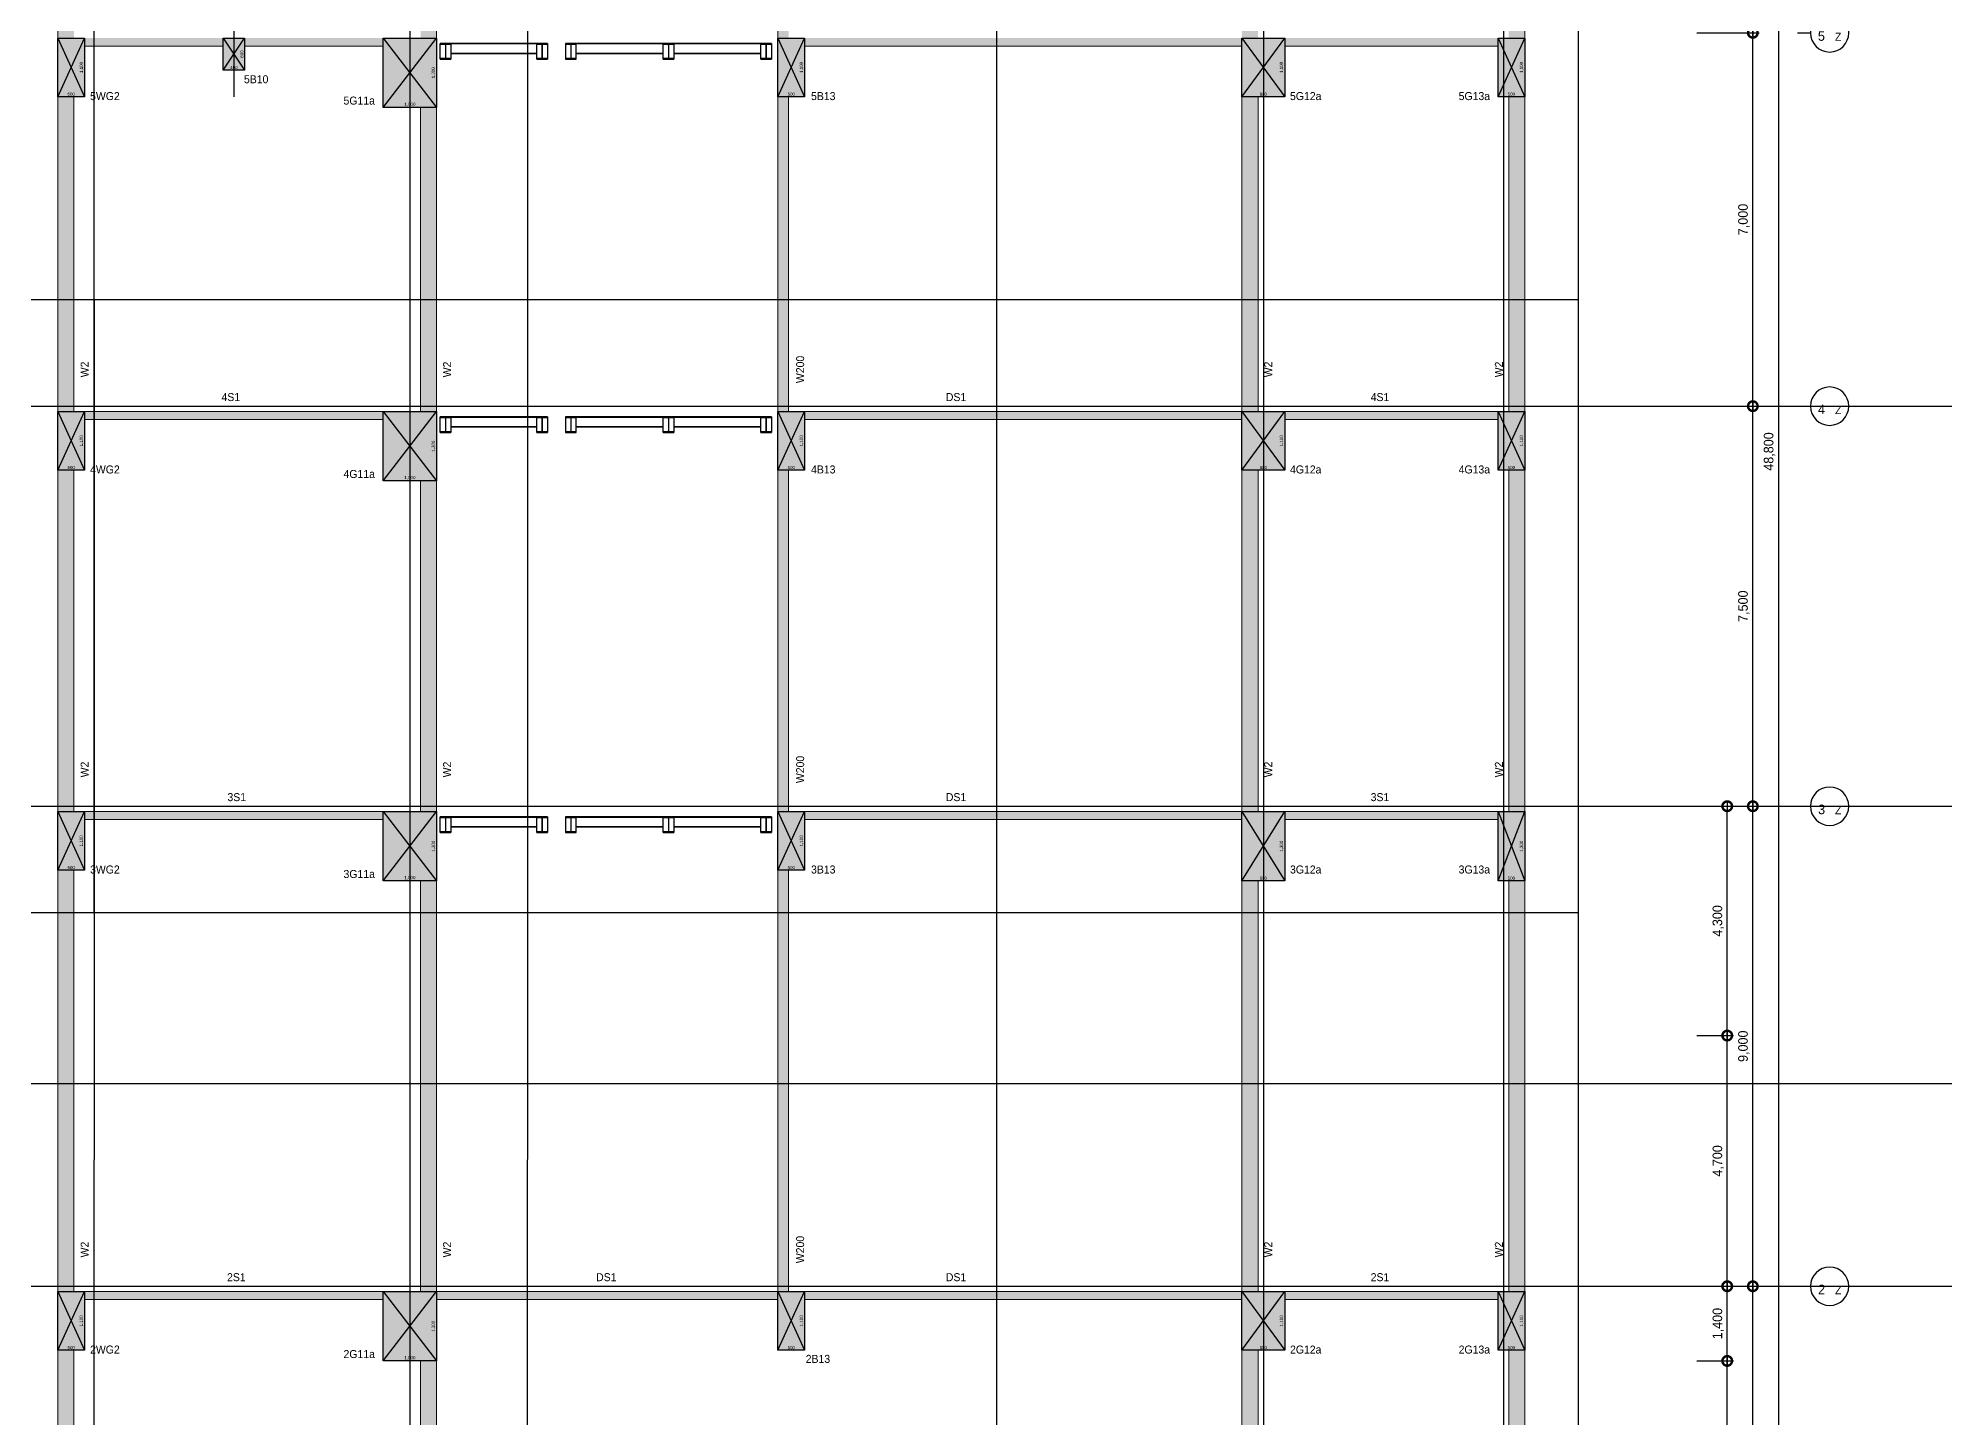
# Model space of a CAD drawing. Header units: millimetres. Extents: x -56316 to 123720, y -36837 to 55569.
# Drawn here: x 17330 to 53077, y 6283 to 32150 of the extents above; entities that cross this region are included whole.
import ezdxf
from ezdxf.enums import TextEntityAlignment as Align

# ---------------------------------------------------------------- set-up
doc = ezdxf.new("R2010")
doc.units = ezdxf.units.MM
doc.header["$LTSCALE"] = 60
doc.layers.get('Defpoints').update_dxf_attribs({"color": 151})
doc.layers.add('A-CON', color=2, linetype='Continuous', lineweight=9)
for name, color, linetype in [('A-DIM', 7, 'Continuous'), ('A-ETC-5', 5, 'Continuous'), ('cen', 1, 'Continuous'), ('S-STEEL', 3, 'Continuous'), ('구조SOLID', 253, 'Continuous')]:
    doc.layers.add(name, color=color, linetype=linetype)
for name, color, linetype, plot in [('AS-HIDLINE', 205, 'Continuous', False), ('NOPLOT', 191, 'Continuous', False), ('NOPLOT-DIM', 191, 'Continuous', False), ('NOPLOT-부호', 151, 'Continuous', False)]:
    doc.layers.add(name, color=color, linetype=linetype, plot=plot)
doc.styles.add('Gdim', font='Dotum.ttf')
doc.dimstyles.new('G-Xdim', dxfattribs={"dimscale": 30, "dimtxt": 2, "dimasz": 1, "dimexe": 1.2, "dimexo": 1.2, "dimgap": 0, "dimtad": 1, "dimdec": 1, "dimdsep": 46, "dimlunit": 6, "dimtxsty": 'Gdim', "dimcen": 1, "dimse1": 1, "dimse2": 1, "dimsd1": 1, "dimsd2": 1, "dimclrd": 1, "dimclre": 1, "dimclrt": 256, "dimadec": 0, "dimazin": 0, "dimtfac": 1, "dimtdec": 1, "dimtix": 1, "dimtmove": 2, "dimatfit": 1, "dimfxl": 0, "dimtolj": 1, "dimlwd": -1, "dimlwe": -1, "dimarcsym": 0})
doc.dimstyles.new('Gdim60', dxfattribs={"dimscale": 60, "dimtxt": 3, "dimasz": 1, "dimexe": 2, "dimexo": 3, "dimgap": 1, "dimtad": 1, "dimdec": 0, "dimdsep": 46, "dimlunit": 6, "dimtxsty": 'Gdim', "dimblk": 'G3-DOT', "dimcen": 2.5, "dimdle": 2, "dimclrd": 1, "dimclre": 1, "dimclrt": 256, "dimazin": 2, "dimtfac": 1, "dimtdec": 0, "dimtix": 1, "dimtmove": 2, "dimatfit": 3, "dimldrblk": 'DOTSMALL', "dimfxl": 0, "dimtolj": 1, "dimtzin": 0, "dimarcsym": 0})

# ---------------------------------------------------------------- blocks, each defined once
blk = doc.blocks.new('G3-DOT')
at = {"layer": 'A-DIM', "color": 1, "linetype": 'ByBlock'}
blk.add_line((1.5, 0), (-1.5, 0), dxfattribs=at)
at = {"layer": 'A-DIM', "color": 1, "linetype": 'ByBlock', "const_width": 3}
blk.add_lwpolyline([(0.375, 0, 1), (-0.375, 0, 1)], format="xyb", close=True, dxfattribs=at)
blk = doc.blocks.new('*D100')
at = {"layer": 'Defpoints', "color": 0, "transparency": 16777216}
for p in [(48245, 48800), (48245, 0), (49957, 0)]:
    blk.add_point(p, dxfattribs=at)
at = {"layer": 'NOPLOT-DIM', "color": 1, "lineweight": -2, "transparency": 16777216}
for p, q in [((48425, 48800), (50077, 48800)), ((49957, 48740), (49957, 60)), ((48425, 0), (50077, 0))]:
    blk.add_line(p, q, dxfattribs=at)
at = {"layer": 'NOPLOT-DIM', "color": 1, "lineweight": -2, "transparency": 16777216, "xscale": 60, "yscale": 60, "zscale": 60}
for p, rotation in [((49957, 48800), 90), ((49957, 0), 270)]:
    blk.add_blockref('G3-DOT', p, dxfattribs=dict(at, rotation=rotation))
at = {"layer": 'NOPLOT-DIM', "transparency": 16777216, "insert": (49789, 24400), "char_height": 180, "attachment_point": 5, "rotation": 90, "style": 'Gdim'}
blk.add_mtext('\\A1;48,800', dxfattribs=at)
blk = doc.blocks.new('_DotSmall')
at = {"color": 0, "linetype": 'ByBlock', "const_width": 0.5}
blk.add_lwpolyline([(-0.0625, 0, 1), (0.0625, 0, 1)], format="xyb", close=True, dxfattribs=at)
blk = doc.blocks.new('*D101')
at = {"layer": 'Defpoints', "color": 0, "transparency": 16777216}
for p in [(48245, 8750), (49477, 8750), (48245, 0)]:
    blk.add_point(p, dxfattribs=at)
at = {"layer": 'NOPLOT-DIM', "color": 1, "lineweight": -2, "transparency": 16777216}
for p, q in [((48425, 8750), (49597, 8750)), ((49477, 60), (49477, 8690)), ((48425, 0), (49597, 0))]:
    blk.add_line(p, q, dxfattribs=at)
at = {"layer": 'NOPLOT-DIM', "color": 1, "lineweight": -2, "transparency": 16777216, "xscale": 60, "yscale": 60, "zscale": 60}
for p, rotation in [((49477, 8750), 90), ((49477, 0), 270)]:
    blk.add_blockref('G3-DOT', p, dxfattribs=dict(at, rotation=rotation))
at = {"layer": 'NOPLOT-DIM', "transparency": 16777216, "insert": (49309, 4375), "char_height": 180, "attachment_point": 5, "rotation": 90, "style": 'Gdim'}
blk.add_mtext('\\A1;8,750', dxfattribs=at)
blk = doc.blocks.new('*D102')
at = {"layer": 'Defpoints', "color": 0, "transparency": 16777216}
for p in [(48245, 17750), (49477, 17750), (48245, 8750)]:
    blk.add_point(p, dxfattribs=at)
at = {"layer": 'NOPLOT-DIM', "color": 1, "lineweight": -2, "transparency": 16777216}
for p, q in [((48425, 17750), (49597, 17750)), ((49477, 8810), (49477, 17690)), ((48425, 8750), (49597, 8750))]:
    blk.add_line(p, q, dxfattribs=at)
at = {"layer": 'NOPLOT-DIM', "color": 1, "lineweight": -2, "transparency": 16777216, "xscale": 60, "yscale": 60, "zscale": 60}
for p, rotation in [((49477, 17750), 90), ((49477, 8750), 270)]:
    blk.add_blockref('G3-DOT', p, dxfattribs=dict(at, rotation=rotation))
at = {"layer": 'NOPLOT-DIM', "transparency": 16777216, "insert": (49309, 13250), "char_height": 180, "attachment_point": 5, "rotation": 90, "style": 'Gdim'}
blk.add_mtext('\\A1;9,000', dxfattribs=at)
blk = doc.blocks.new('*D103')
at = {"layer": 'Defpoints', "color": 0, "transparency": 16777216}
for p in [(48245, 25250), (49477, 25250), (48245, 17750)]:
    blk.add_point(p, dxfattribs=at)
at = {"layer": 'NOPLOT-DIM', "color": 1, "lineweight": -2, "transparency": 16777216}
for p, q in [((48425, 25250), (49597, 25250)), ((49477, 17810), (49477, 25190)), ((48425, 17750), (49597, 17750))]:
    blk.add_line(p, q, dxfattribs=at)
at = {"layer": 'NOPLOT-DIM', "color": 1, "lineweight": -2, "transparency": 16777216, "xscale": 60, "yscale": 60, "zscale": 60}
for p, rotation in [((49477, 25250), 90), ((49477, 17750), 270)]:
    blk.add_blockref('G3-DOT', p, dxfattribs=dict(at, rotation=rotation))
at = {"layer": 'NOPLOT-DIM', "transparency": 16777216, "insert": (49309, 21500), "char_height": 180, "attachment_point": 5, "rotation": 90, "style": 'Gdim'}
blk.add_mtext('\\A1;7,500', dxfattribs=at)
blk = doc.blocks.new('*D104')
at = {"layer": 'Defpoints', "color": 0, "transparency": 16777216}
for p in [(48245, 32250), (49477, 32250), (48245, 25250)]:
    blk.add_point(p, dxfattribs=at)
at = {"layer": 'NOPLOT-DIM', "color": 1, "lineweight": -2, "transparency": 16777216}
for p, q in [((48425, 32250), (49597, 32250)), ((49477, 25310), (49477, 32190)), ((48425, 25250), (49597, 25250))]:
    blk.add_line(p, q, dxfattribs=at)
at = {"layer": 'NOPLOT-DIM', "color": 1, "lineweight": -2, "transparency": 16777216, "xscale": 60, "yscale": 60, "zscale": 60}
for p, rotation in [((49477, 32250), 90), ((49477, 25250), 270)]:
    blk.add_blockref('G3-DOT', p, dxfattribs=dict(at, rotation=rotation))
at = {"layer": 'NOPLOT-DIM', "transparency": 16777216, "insert": (49309, 28750), "char_height": 180, "attachment_point": 5, "rotation": 90, "style": 'Gdim'}
blk.add_mtext('\\A1;7,000', dxfattribs=at)
blk = doc.blocks.new('*D105')
at = {"layer": 'Defpoints', "color": 0, "transparency": 16777216}
for p in [(48245, 40250), (49477, 40250), (48245, 32250)]:
    blk.add_point(p, dxfattribs=at)
at = {"layer": 'NOPLOT-DIM', "color": 1, "lineweight": -2, "transparency": 16777216}
for p, q in [((48425, 40250), (49597, 40250)), ((49477, 32310), (49477, 40190)), ((48425, 32250), (49597, 32250))]:
    blk.add_line(p, q, dxfattribs=at)
at = {"layer": 'NOPLOT-DIM', "color": 1, "lineweight": -2, "transparency": 16777216, "xscale": 60, "yscale": 60, "zscale": 60}
for p, rotation in [((49477, 40250), 90), ((49477, 32250), 270)]:
    blk.add_blockref('G3-DOT', p, dxfattribs=dict(at, rotation=rotation))
at = {"layer": 'NOPLOT-DIM', "transparency": 16777216, "insert": (49309, 36250), "char_height": 180, "attachment_point": 5, "rotation": 90, "style": 'Gdim'}
blk.add_mtext('\\A1;8,000', dxfattribs=at)
blk = doc.blocks.new('*D108')
at = {"layer": 'Defpoints', "color": 0, "transparency": 16777216}
for p in [(48245, 13450), (48997, 13450), (48245, 8750)]:
    blk.add_point(p, dxfattribs=at)
at = {"layer": 'NOPLOT-DIM', "color": 1, "lineweight": -2, "transparency": 16777216}
for p, q in [((48425, 13450), (49117, 13450)), ((48997, 8810), (48997, 13390)), ((48425, 8750), (49117, 8750))]:
    blk.add_line(p, q, dxfattribs=at)
at = {"layer": 'NOPLOT-DIM', "color": 1, "lineweight": -2, "transparency": 16777216, "xscale": 60, "yscale": 60, "zscale": 60}
for p, rotation in [((48997, 13450), 90), ((48997, 8750), 270)]:
    blk.add_blockref('G3-DOT', p, dxfattribs=dict(at, rotation=rotation))
at = {"layer": 'NOPLOT-DIM', "transparency": 16777216, "insert": (48829, 11100), "char_height": 180, "attachment_point": 5, "rotation": 90, "style": 'Gdim'}
blk.add_mtext('\\A1;4,700', dxfattribs=at)
blk = doc.blocks.new('*D109')
at = {"layer": 'Defpoints', "color": 0, "transparency": 16777216}
for p in [(48245, 17750), (48997, 17750), (48245, 13450)]:
    blk.add_point(p, dxfattribs=at)
at = {"layer": 'NOPLOT-DIM', "color": 1, "lineweight": -2, "transparency": 16777216}
for p, q in [((48425, 17750), (49117, 17750)), ((48997, 13510), (48997, 17690)), ((48425, 13450), (49117, 13450))]:
    blk.add_line(p, q, dxfattribs=at)
at = {"layer": 'NOPLOT-DIM', "color": 1, "lineweight": -2, "transparency": 16777216, "xscale": 60, "yscale": 60, "zscale": 60}
for p, rotation in [((48997, 17750), 90), ((48997, 13450), 270)]:
    blk.add_blockref('G3-DOT', p, dxfattribs=dict(at, rotation=rotation))
at = {"layer": 'NOPLOT-DIM', "transparency": 16777216, "insert": (48829, 15600), "char_height": 180, "attachment_point": 5, "rotation": 90, "style": 'Gdim'}
blk.add_mtext('\\A1;4,300', dxfattribs=at)
blk = doc.blocks.new('*D110')
at = {"layer": 'Defpoints', "color": 0, "transparency": 16777216}
for p in [(48245, 8750), (48997, 8750), (48245, 7350)]:
    blk.add_point(p, dxfattribs=at)
at = {"layer": 'NOPLOT-DIM', "color": 1, "lineweight": -2, "transparency": 16777216}
for p, q in [((48425, 8750), (49117, 8750)), ((48997, 7410), (48997, 8690)), ((48425, 7350), (49117, 7350))]:
    blk.add_line(p, q, dxfattribs=at)
at = {"layer": 'NOPLOT-DIM', "color": 1, "lineweight": -2, "transparency": 16777216, "xscale": 60, "yscale": 60, "zscale": 60}
for p, rotation in [((48997, 8750), 90), ((48997, 7350), 270)]:
    blk.add_blockref('G3-DOT', p, dxfattribs=dict(at, rotation=rotation))
at = {"layer": 'NOPLOT-DIM', "transparency": 16777216, "insert": (48829, 8050), "char_height": 180, "attachment_point": 5, "rotation": 90, "style": 'Gdim'}
blk.add_mtext('\\A1;1,400', dxfattribs=at)
blk = doc.blocks.new('*D111')
at = {"layer": 'Defpoints', "color": 0, "transparency": 16777216}
for p in [(48245, 7350), (48997, 7350), (48245, 0)]:
    blk.add_point(p, dxfattribs=at)
at = {"layer": 'NOPLOT-DIM', "color": 1, "lineweight": -2, "transparency": 16777216}
for p, q in [((48425, 7350), (49117, 7350)), ((48997, 60), (48997, 7290)), ((48425, 0), (49117, 0))]:
    blk.add_line(p, q, dxfattribs=at)
at = {"layer": 'NOPLOT-DIM', "color": 1, "lineweight": -2, "transparency": 16777216, "xscale": 60, "yscale": 60, "zscale": 60}
for p, rotation in [((48997, 7350), 90), ((48997, 0), 270)]:
    blk.add_blockref('G3-DOT', p, dxfattribs=dict(at, rotation=rotation))
at = {"layer": 'NOPLOT-DIM', "transparency": 16777216, "insert": (48829, 3675), "char_height": 180, "attachment_point": 5, "rotation": 90, "style": 'Gdim'}
blk.add_mtext('\\A1;7,350', dxfattribs=at)
blk = doc.blocks.new('*D59')
at = {"layer": 'Defpoints', "color": 0, "linetype": 'Continuous', "transparency": 16777216}
for p in [(-200, -1100), (300, -1080), (300, -1100)]:
    blk.add_point(p, dxfattribs=at)
at = {"layer": 'AS-HIDLINE', "linetype": 'Continuous', "transparency": 16777216, "insert": (50, -1050), "char_height": 60, "attachment_point": 5, "style": 'Gdim'}
blk.add_mtext('\\A1;500', dxfattribs=at)
blk = doc.blocks.new('*D60')
at = {"layer": 'Defpoints', "color": 0, "linetype": 'Continuous', "transparency": 16777216}
for p in [(300, 0), (280, 0), (300, -1100)]:
    blk.add_point(p, dxfattribs=at)
at = {"layer": 'AS-HIDLINE', "linetype": 'Continuous', "transparency": 16777216, "insert": (244, -550), "char_height": 60, "attachment_point": 5, "rotation": 90, "style": 'Gdim'}
blk.add_mtext('\\A1;1,100', dxfattribs=at)
blk = doc.blocks.new('*D61')
at = {"layer": 'Defpoints', "color": 0, "linetype": 'Continuous', "transparency": 16777216}
for p in [(-200, -1100), (600, -1080), (600, -1100)]:
    blk.add_point(p, dxfattribs=at)
at = {"layer": 'AS-HIDLINE', "linetype": 'Continuous', "transparency": 16777216, "insert": (200, -1050), "char_height": 60, "attachment_point": 5, "style": 'Gdim'}
blk.add_mtext('\\A1;800', dxfattribs=at)
blk = doc.blocks.new('*D62')
at = {"layer": 'Defpoints', "color": 0, "linetype": 'Continuous', "transparency": 16777216}
for p in [(600, 0), (580, 0), (600, -1100)]:
    blk.add_point(p, dxfattribs=at)
at = {"layer": 'AS-HIDLINE', "linetype": 'Continuous', "transparency": 16777216, "insert": (544, -550), "char_height": 60, "attachment_point": 5, "rotation": 90, "style": 'Gdim'}
blk.add_mtext('\\A1;1,100', dxfattribs=at)
blk = doc.blocks.new('*D55')
at = {"layer": 'Defpoints', "color": 0, "linetype": 'Continuous', "transparency": 16777216}
for p in [(-400, -1300), (600, -1280), (600, -1300)]:
    blk.add_point(p, dxfattribs=at)
at = {"layer": 'AS-HIDLINE', "linetype": 'Continuous', "transparency": 16777216, "insert": (100, -1244), "char_height": 60, "attachment_point": 5, "style": 'Gdim'}
blk.add_mtext('\\A1;1,000', dxfattribs=at)
blk = doc.blocks.new('*D56')
at = {"layer": 'Defpoints', "color": 0, "linetype": 'Continuous', "transparency": 16777216}
for p in [(600, 0), (580, 0), (600, -1300)]:
    blk.add_point(p, dxfattribs=at)
at = {"layer": 'AS-HIDLINE', "linetype": 'Continuous', "transparency": 16777216, "insert": (544, -650), "char_height": 60, "attachment_point": 5, "rotation": 90, "style": 'Gdim'}
blk.add_mtext('\\A1;1,300', dxfattribs=at)
blk = doc.blocks.new('*D51')
at = {"layer": 'Defpoints', "color": 0, "linetype": 'Continuous', "transparency": 16777216}
for p in [(-200, -1300), (300, -1280), (300, -1300)]:
    blk.add_point(p, dxfattribs=at)
at = {"layer": 'AS-HIDLINE', "linetype": 'Continuous', "transparency": 16777216, "insert": (50, -1250), "char_height": 60, "attachment_point": 5, "style": 'Gdim'}
blk.add_mtext('\\A1;500', dxfattribs=at)
blk = doc.blocks.new('*D52')
at = {"layer": 'Defpoints', "color": 0, "linetype": 'Continuous', "transparency": 16777216}
for p in [(300, 0), (280, 0), (300, -1300)]:
    blk.add_point(p, dxfattribs=at)
at = {"layer": 'AS-HIDLINE', "linetype": 'Continuous', "transparency": 16777216, "insert": (244, -650), "char_height": 60, "attachment_point": 5, "rotation": 90, "style": 'Gdim'}
blk.add_mtext('\\A1;1,300', dxfattribs=at)
blk = doc.blocks.new('*D53')
at = {"layer": 'Defpoints', "color": 0, "linetype": 'Continuous', "transparency": 16777216}
for p in [(-200, -1300), (600, -1280), (600, -1300)]:
    blk.add_point(p, dxfattribs=at)
at = {"layer": 'AS-HIDLINE', "linetype": 'Continuous', "transparency": 16777216, "insert": (200, -1250), "char_height": 60, "attachment_point": 5, "style": 'Gdim'}
blk.add_mtext('\\A1;800', dxfattribs=at)
blk = doc.blocks.new('*D54')
at = {"layer": 'Defpoints', "color": 0, "linetype": 'Continuous', "transparency": 16777216}
for p in [(600, 0), (580, 0), (600, -1300)]:
    blk.add_point(p, dxfattribs=at)
at = {"layer": 'AS-HIDLINE', "linetype": 'Continuous', "transparency": 16777216, "insert": (544, -650), "char_height": 60, "attachment_point": 5, "rotation": 90, "style": 'Gdim'}
blk.add_mtext('\\A1;1,300', dxfattribs=at)
blk = doc.blocks.new('*U77')
blk.add_lwpolyline([(-22, 12, 0.414214), (-4, 30), (-4, 264, 0.414214), (-22, 282), (-100, 282), (-100, 294), (100, 294), (100, 282), (22, 282, 0.414214), (4, 264), (4, 30, 0.414214), (22, 12), (100, 12), (100, 0), (-100, 0), (-100, 12)], format="xyb", close=True)
blk = doc.blocks.new('A$C21278c3c')
at = {"layer": 'A-ETC-5'}
for p, q in [((1766, 6080), (1766, 4450)), ((1775, 6080), (1775, 4450)), ((1951, 6080), (1951, 4450)), ((1960, 6080), (1960, 4450)), ((1766, 4250), (1766, 2620)), ((1775, 4250), (1775, 2620)), ((1951, 4250), (1951, 2620)), ((1960, 4250), (1960, 2620)), ((1766, 1880), (1766, 270)), ((1775, 1880), (1775, 270)), ((1951, 1880), (1951, 270)), ((1960, 1880), (1960, 270))]:
    blk.add_line(p, q, dxfattribs=at)
for points in [[(1766, 6280), (2060, 6280), (2060, 6080), (1766, 6080)], [(1766, 4450), (2060, 4450), (2060, 4250), (1766, 4250)], [(1766, 2080), (2060, 2080), (2060, 1880), (1766, 1880)]]:
    blk.add_lwpolyline(points, close=True, dxfattribs=at)
at = {"layer": 'A-ETC-5', "elevation": 0}
for points in [[(2060, 2420), (2060, 2620), (1766, 2620), (1766, 2420)], [(1766, 270), (2060, 270), (2060, 70), (1766, 70)]]:
    blk.add_lwpolyline(points, close=True, dxfattribs=at)
at = {"layer": 'S-STEEL', "xscale": -1, "rotation": 270}
for p in [(1766, 6180), (1766, 4350), (1766, 2520), (1766, 1980), (1766, 170)]:
    blk.add_blockref('*U77', p, dxfattribs=at)
blk = doc.blocks.new('*D80')
at = {"layer": 'Defpoints', "color": 0, "linetype": 'Continuous', "transparency": 16777216}
for p in [(200, -600), (600, -580), (600, -600)]:
    blk.add_point(p, dxfattribs=at)
at = {"layer": 'AS-HIDLINE', "linetype": 'Continuous', "transparency": 16777216, "insert": (400, -550), "char_height": 60, "attachment_point": 5, "style": 'Gdim'}
blk.add_mtext('\\A1;400', dxfattribs=at)
blk = doc.blocks.new('*D81')
at = {"layer": 'Defpoints', "color": 0, "linetype": 'Continuous', "transparency": 16777216}
for p in [(600, 0), (580, 0), (600, -600)]:
    blk.add_point(p, dxfattribs=at)
at = {"layer": 'AS-HIDLINE', "linetype": 'Continuous', "transparency": 16777216, "insert": (550, -300), "char_height": 60, "attachment_point": 5, "rotation": 90, "style": 'Gdim'}
blk.add_mtext('\\A1;600', dxfattribs=at)
blk = doc.blocks.new('*U24')
at = {"layer": 'AS-HIDLINE', "linetype": 'Continuous'}
for p, q in [((-200, -1100), (300, 0)), ((-200, 0), (300, -1100))]:
    blk.add_line(p, q, dxfattribs=at)
blk.add_lwpolyline([(-200, -1100), (-200, 0), (300, 0), (300, -1100)], close=True, dxfattribs=at)
dim = blk.add_linear_dim(base=(280.13, 0), p1=(300, -1100), p2=(300, 0), angle=90, dimstyle='G-Xdim', override={"dimtxsty": 'Gdim'}, dxfattribs=at)
dim.commit()
dim.dimension.update_dxf_attribs({"geometry": '*D60', "text_midpoint": (244.31, -550)})
dim = blk.add_linear_dim(base=(300, -1080.06), p1=(-200, -1100), p2=(300, -1100), dimstyle='G-Xdim', override={"dimtxsty": 'Gdim'}, dxfattribs=at)
dim.commit()
dim.dimension.update_dxf_attribs({"geometry": '*D59', "text_midpoint": (50, -1050.02)})
blk = doc.blocks.new('*U25')
at = {"layer": 'AS-HIDLINE', "linetype": 'Continuous'}
for p, q in [((-200, -1100), (600, 0)), ((-200, 0), (600, -1100))]:
    blk.add_line(p, q, dxfattribs=at)
blk.add_lwpolyline([(-200, -1100), (-200, 0), (600, 0), (600, -1100)], close=True, dxfattribs=at)
dim = blk.add_linear_dim(base=(580.13, 0), p1=(600, -1100), p2=(600, 0), angle=90, dimstyle='G-Xdim', override={"dimtxsty": 'Gdim'}, dxfattribs=at)
dim.commit()
dim.dimension.update_dxf_attribs({"geometry": '*D62', "text_midpoint": (544.31, -550)})
dim = blk.add_linear_dim(base=(600, -1080.06), p1=(-200, -1100), p2=(600, -1100), dimstyle='G-Xdim', override={"dimtxsty": 'Gdim'}, dxfattribs=at)
dim.commit()
dim.dimension.update_dxf_attribs({"geometry": '*D61', "text_midpoint": (200, -1050.02)})
blk = doc.blocks.new('*U22')
at = {"layer": 'AS-HIDLINE', "linetype": 'Continuous'}
for p, q in [((-400, -1300), (600, 0)), ((-400, 0), (600, -1300))]:
    blk.add_line(p, q, dxfattribs=at)
blk.add_lwpolyline([(-400, -1300), (-400, 0), (600, 0), (600, -1300)], close=True, dxfattribs=at)
dim = blk.add_linear_dim(base=(580.13, 0), p1=(600, -1300), p2=(600, 0), angle=90, dimstyle='G-Xdim', override={"dimtxsty": 'Gdim'}, dxfattribs=at)
dim.commit()
dim.dimension.update_dxf_attribs({"geometry": '*D56', "text_midpoint": (544.31, -650)})
dim = blk.add_linear_dim(base=(600, -1280.06), p1=(-400, -1300), p2=(600, -1300), dimstyle='G-Xdim', override={"dimtxsty": 'Gdim'}, dxfattribs=at)
dim.commit()
dim.dimension.update_dxf_attribs({"geometry": '*D55', "text_midpoint": (100, -1244.24)})
blk = doc.blocks.new('*U20')
at = {"layer": 'AS-HIDLINE', "linetype": 'Continuous'}
for p, q in [((-200, -1300), (300, 0)), ((-200, 0), (300, -1300))]:
    blk.add_line(p, q, dxfattribs=at)
blk.add_lwpolyline([(-200, -1300), (-200, 0), (300, 0), (300, -1300)], close=True, dxfattribs=at)
dim = blk.add_linear_dim(base=(280.13, 0), p1=(300, -1300), p2=(300, 0), angle=90, dimstyle='G-Xdim', override={"dimtxsty": 'Gdim'}, dxfattribs=at)
dim.commit()
dim.dimension.update_dxf_attribs({"geometry": '*D52', "text_midpoint": (244.31, -650)})
dim = blk.add_linear_dim(base=(300, -1280.06), p1=(-200, -1300), p2=(300, -1300), dimstyle='G-Xdim', override={"dimtxsty": 'Gdim'}, dxfattribs=at)
dim.commit()
dim.dimension.update_dxf_attribs({"geometry": '*D51', "text_midpoint": (50, -1250.02)})
blk = doc.blocks.new('*U21')
at = {"layer": 'AS-HIDLINE', "linetype": 'Continuous'}
for p, q in [((-200, -1300), (600, 0)), ((-200, 0), (600, -1300))]:
    blk.add_line(p, q, dxfattribs=at)
blk.add_lwpolyline([(-200, -1300), (-200, 0), (600, 0), (600, -1300)], close=True, dxfattribs=at)
dim = blk.add_linear_dim(base=(580.13, 0), p1=(600, -1300), p2=(600, 0), angle=90, dimstyle='G-Xdim', override={"dimtxsty": 'Gdim'}, dxfattribs=at)
dim.commit()
dim.dimension.update_dxf_attribs({"geometry": '*D54', "text_midpoint": (544.31, -650)})
dim = blk.add_linear_dim(base=(600, -1280.06), p1=(-200, -1300), p2=(600, -1300), dimstyle='G-Xdim', override={"dimtxsty": 'Gdim'}, dxfattribs=at)
dim.commit()
dim.dimension.update_dxf_attribs({"geometry": '*D53', "text_midpoint": (200, -1250.02)})
blk = doc.blocks.new('*U79')
at = {"layer": 'AS-HIDLINE', "linetype": 'Continuous'}
for p, q in [((200, -600), (600, 0)), ((200, 0), (600, -600))]:
    blk.add_line(p, q, dxfattribs=at)
blk.add_lwpolyline([(200, -600), (200, 0), (600, 0), (600, -600)], close=True, dxfattribs=at)
dim = blk.add_linear_dim(base=(580.13, 0), p1=(600, -600), p2=(600, 0), angle=90, dimstyle='G-Xdim', override={"dimtxsty": 'Gdim'}, dxfattribs=at)
dim.commit()
dim.dimension.update_dxf_attribs({"geometry": '*D81', "text_midpoint": (550.09, -300)})
dim = blk.add_linear_dim(base=(600, -580.06), p1=(200, -600), p2=(600, -600), dimstyle='G-Xdim', override={"dimtxsty": 'Gdim'}, dxfattribs=at)
dim.commit()
dim.dimension.update_dxf_attribs({"geometry": '*D80', "text_midpoint": (400, -550.02)})

msp = doc.modelspace()

# ---------------------------------------------------------------- hatches: boundary and pattern name
at = {"layer": '구조SOLID'}
h = msp.add_hatch(color=256, dxfattribs=at)
h.dxf.hatch_style = 1
h.paths.add_polyline_path([(11800, -150), (11800, 4175), (14800, 4175), (14800, 2450), (15100, 2450), (15100, 4325), (11800, 4325), (11800, 4375), (11500, 4375), (11500, 4325), (8700, 4325), (8700, 8550), (11500, 8550), (11500, 6390), (11800, 6390), (11800, 7550), (12000, 7550), (12000, 8500), (14500, 8500), (14500, 7550), (14800, 7550), (14800, 6340), (15100, 6340), (15100, 8650), (11800, 8650), (11800, 14550), (14800, 14550), (14800, 11200), (15100, 11200), (15100, 14700), (11800, 14700), (11800, 14750), (11500, 14750), (11500, 14700), (8700, 14700), (8700, 17550), (11500, 17550), (11500, 16550), (12000, 16550), (12000, 17500), (14500, 17500), (14500, 16550), (15100, 16550), (15100, 17650), (11800, 17650), (11800, 21300), (14800, 21300), (14800, 20200), (15100, 20200), (15100, 21450), (11800, 21450), (11800, 21500), (11500, 21500), (11500, 21450), (8700, 21450), (8700, 25050), (11500, 25050), (11500, 23515), (11800, 23515), (11800, 24050), (12000, 24050), (12000, 25000), (14500, 25000), (14500, 24050), (14800, 24050), (14800, 23465), (15100, 23465), (15100, 25150), (11800, 25150), (11800, 28550), (14800, 28550), (14800, 27700), (15100, 27700), (15100, 28700), (11800, 28700), (11800, 28750), (11500, 28750), (11500, 28700), (8700, 28700), (8700, 32050), (11500, 32050), (11500, 30765), (11800, 30765), (11800, 31050), (12000, 31050), (12000, 32000), (14500, 32000), (14500, 31050), (14800, 31050), (14800, 30715), (15100, 30715), (15100, 32150), (11800, 32150), (11800, 36050), (14800, 36050), (14800, 34700), (15100, 34700), (15100, 36200), (11800, 36200), (11800, 36250), (11500, 36250), (11500, 36200), (8700, 36200), (8700, 40050), (11500, 40050), (11500, 38265), (11800, 38265), (11800, 39050), (12000, 39050), (12000, 40000), (14500, 40000), (14500, 39050), (14800, 39050), (14800, 38215), (15100, 38215), (15100, 40150), (11800, 40150), (11800, 45350), (14600, 45350), (14600, 44800), (14800, 44800), (14800, 42700), (15100, 42700), (15100, 45350), (17700, 45350), (17700, -1850), (15100, -1850), (15100, -50), (14800, -50), (14800, -150)], flags=16)
h.paths.add_polyline_path([(11500, -150), (8700, -150), (8700, 4175), (11500, 4175)], flags=16)
h.paths.add_polyline_path([(18000, -150), (18000, 7550), (18200, 7550), (18200, 8500), (20800, 8500), (20800, 8500), (21200, 8500), (21200, 8500), (23800, 8500), (23800, 7350), (24500, 7350), (24500, -150)], flags=16)
h.paths.add_polyline_path([(8400, -1050), (8400, -2700), (3700, -2700), (3700, -1050), (4000, -1050), (4000, -350), (8100, -350), (8100, -1050)], flags=16)
h.paths.add_polyline_path([(8400, -150), (3700, -150), (3700, 7550), (3900, 7550), (3900, 8500), (7900, 8500), (7900, 7550), (8400, 7550)], flags=16)
h.paths.add_polyline_path([(11500, 8700), (8700, 8700), (8700, 11550), (11500, 11550)], flags=16)
h.paths.add_polyline_path([(18000, 8650), (18000, 16550), (18200, 16550), (18200, 17500), (20800, 17500), (20800, 17500), (21200, 17500), (21200, 17500), (23800, 17500), (23800, 16350), (24500, 16350), (24500, 8650)], flags=16)
h.paths.add_polyline_path([(8400, 8650), (3700, 8650), (3700, 16350), (3900, 16350), (3900, 17500), (7900, 17500), (7900, 16350), (8400, 16350)], flags=16)
h.paths.add_polyline_path([(24800, -800), (24800, 8500), (31200, 8500), (31200, 7550), (31700, 7550), (31700, 8500), (39900, 8500), (39900, -800)], flags=16)
h.paths.add_polyline_path([(11500, 11700), (8700, 11700), (8700, 14550), (11500, 14550)], flags=16)
h.paths.add_polyline_path([(11500, 17700), (8700, 17700), (8700, 21300), (11500, 21300)], flags=16)
h.paths.add_polyline_path([(18000, 17650), (18000, 24050), (18200, 24050), (18200, 25000), (20800, 25000), (20800, 25000), (21200, 25000), (21200, 25000), (23800, 25000), (23800, 23850), (24500, 23850), (24500, 17650)], flags=16)
h.paths.add_polyline_path([(8400, 17650), (3700, 17650), (3700, 24050), (3900, 24050), (3900, 25000), (7900, 25000), (7900, 24050), (8400, 24050)], flags=16)
h.paths.add_polyline_path([(31400, 8650), (31400, 16550), (31700, 16550), (31700, 17500), (39900, 17500), (39900, 8650)], flags=16)
h.paths.add_polyline_path([(31400, 17650), (31400, 24050), (31700, 24050), (31700, 25000), (39900, 25000), (39900, 17650)], flags=16)
h.paths.add_polyline_path([(11500, 25200), (8700, 25200), (8700, 28550), (11500, 28550)], flags=16)
h.paths.add_polyline_path([(18000, 25150), (18000, 31050), (18200, 31050), (18200, 32000), (20800, 32000), (20800, 31550), (21200, 31550), (21200, 32000), (23800, 32000), (23800, 30850), (24500, 30850), (24500, 25150)], flags=16)
h.paths.add_polyline_path([(8400, 25150), (3700, 25150), (3700, 31050), (3900, 31050), (3900, 32000), (7900, 32000), (7900, 31050), (8400, 31050)], flags=16)
h.paths.add_polyline_path([(40200, -1050), (40500, -1050), (40500, -150), (40200, -150), (40200, 7550), (40700, 7550), (40700, 8500), (44700, 8500), (44700, 7550), (44900, 7550), (44900, -150), (44600, -150), (44600, -1050), (44900, -1050), (44900, -1950), (40200, -1950)], flags=16)
h.paths.add_polyline_path([(40200, 8650), (40200, 16350), (40700, 16350), (40700, 17500), (44700, 17500), (44700, 16350), (44900, 16350), (44900, 8650)], flags=16)
h.paths.add_polyline_path([(31400, 25150), (31400, 31050), (31700, 31050), (31700, 32000), (39900, 32000), (39900, 25150)], flags=16)
h.paths.add_polyline_path([(40200, 17650), (40200, 24050), (40700, 24050), (40700, 25000), (44700, 25000), (44700, 24050), (44900, 24050), (44900, 17650)], flags=16)
h.paths.add_polyline_path([(11500, 32200), (8700, 32200), (8700, 36050), (11500, 36050)], flags=16)
h.paths.add_polyline_path([(18000, 32150), (18000, 39050), (18200, 39050), (18200, 40000), (20800, 40000), (20800, 40000), (21200, 40000), (21200, 40000), (23800, 40000), (23800, 38850), (24500, 38850), (24500, 32150)], flags=16)
h.paths.add_polyline_path([(8400, 32150), (3700, 32150), (3700, 39050), (3900, 39050), (3900, 40000), (7900, 40000), (7900, 38850), (8400, 38850)], flags=16)
h.paths.add_polyline_path([(40200, 25150), (40200, 31050), (40700, 31050), (40700, 32000), (44700, 32000), (44700, 31050), (44900, 31050), (44900, 25150)], flags=16)
h.paths.add_polyline_path([(31400, 32150), (31400, 38850), (31700, 38850), (31700, 39750), (39900, 39750), (39900, 32150)], flags=16)
h.paths.add_polyline_path([(11500, 40200), (8700, 40200), (8700, 45350), (11500, 45350)], flags=16)
h.paths.add_polyline_path([(18000, 40150), (18000, 44800), (18200, 44800), (18200, 45350), (24300, 45350), (24300, 44800), (24500, 44800), (24500, 40150)], flags=16)
h.paths.add_polyline_path([(8400, 40150), (3700, 40150), (3700, 44800), (3900, 44800), (3900, 45320), (8200, 45320), (8200, 44800), (8400, 44800)], flags=16)
h.paths.add_polyline_path([(40200, 32150), (40200, 38850), (40700, 38850), (40700, 40000), (44700, 40000), (44700, 39050), (44900, 39050), (44900, 32150)], flags=16)
h.paths.add_polyline_path([(40200, 40150), (40200, 44800), (40400, 44800), (40400, 45320), (44700, 45320), (44700, 44800), (44900, 44800), (44900, 40150)], flags=16)
h.paths.add_polyline_path([(40050, 45500), (40050, 47000), (39900, 47000), (39900, 40900), (39800, 40900), (39600, 40870), (39600, 40765), (39645, 40765), (39900, 40750), (39900, 39950), (31400, 39950), (31400, 40750), (31655, 40750), (31655, 40765), (31700, 40870), (31500, 40900), (31400, 40900), (31400, 46350), (31200, 46350), (31200, 45500), (30900, 45500), (30900, 44800), (31200, 44800), (31200, 8650), (24800, 8650), (24800, 46350), (24500, 46350), (24500, 46250), (24200, 46220), (24200, 46115), (24245, 46115), (24500, 46100), (24500, 45500), (3600, 45500), (3600, 46100), (3755, 46100), (3755, 46115), (3770, 46115), (3770, 46100), (3800, 46100), (3800, 46220), (3600, 46250), (3600, 47000), (3400, 47000), (3400, -2700), (2050, -2700), (2050, -4200), (9800, -4200), (9800, -1650), (13350, -1650), (13350, -3350), (19350, -3350), (19350, -1850), (18000, -1850), (18000, -1050), (18300, -1050), (18300, -550), (24300, -550), (24300, -800), (23900, -800), (23900, -1500), (25400, -1500), (25400, -1200), (39900, -1200), (39900, -1950), (39300, -1950), (39300, -2650), (40800, -2650), (40800, -2250), (44300, -2250), (44300, -2650), (45800, -2650), (45800, -1950), (45200, -1950), (45200, 47000), (45000, 47000), (45000, 46250), (44800, 46220), (44800, 46100), (44830, 46100), (44830, 46115), (44845, 46115), (44845, 46100), (45000, 46100), (45000, 45500)])

# ---------------------------------------------------------------- linework, layer by layer
at = {"layer": 'A-CON'}
for p, q in [((45200, 47000), (45200, -1950)), ((24800, 46350), (24800, 8650, 0)), ((17700, 45350), (17700, -1850)), ((31200, 44800), (31200, 8650)), ((18200, 32000), (20800, 32000)), ((18200, 31050), (18200, 32000)), ((21200, 32000), (23800, 32000)), ((23800, 32000), (23800, 30850)), ((31700, 32000), (39900, 32000)), ((31700, 31050), (31700, 32000)), ((39900, 32000), (39900, 25150)), ((40700, 32000), (44700, 32000)), ((40700, 31050), (40700, 32000)), ((44700, 32000), (44700, 31050)), ((18000, 31050, 0), (18000, 25150, 0)), ((18000, 31050), (18200, 31050)), ((23800, 30850), (24500, 30850)), ((24500, 30850), (24500, 25150, 0)), ((31400, 31050), (31400, 25150)), ((31400, 31050), (31700, 31050)), ((40200, 31050), (40200, 25150)), ((40200, 31050), (40700, 31050)), ((44700, 31050), (44900, 31050)), ((44900, 31050), (44900, 25150)), ((18000, 25150), (24500, 25150)), ((31400, 25150), (39900, 25150)), ((40200, 25150), (44900, 25150)), ((18200, 25000), (23800, 25000)), ((18200, 24050), (18200, 25000)), ((23800, 23850), (23800, 25000)), ((31700, 25000), (39900, 25000)), ((31700, 24050), (31700, 25000)), ((39900, 25000), (39900, 17650)), ((40700, 25000), (44700, 25000)), ((40700, 25000), (40700, 24050)), ((44700, 25000), (44700, 24050)), ((18000, 24050, 0), (18000, 17650, 0)), ((18000, 24050, 0), (18200, 24050)), ((31400, 24050), (31400, 17650)), ((31400, 24050), (31700, 24050)), ((40200, 24050), (40200, 17650)), ((40700, 24050), (40200, 24050)), ((44700, 24050), (44900, 24050)), ((44900, 24050), (44900, 17650)), ((24500, 23850), (23800, 23850)), ((24500, 23850, 0), (24500, 17650, 0)), ((18000, 17650), (24500, 17650)), ((31400, 17650), (39900, 17650)), ((40200, 17650), (44900, 17650)), ((18200, 17500), (23800, 17500)), ((18200, 16550), (18200, 17500)), ((23800, 16350), (23800, 17500)), ((31700, 17500), (39900, 17500)), ((31700, 16550), (31700, 17500)), ((39900, 17500), (39900, 8650)), ((40700, 17500), (44700, 17500)), ((40700, 16350), (40700, 17500)), ((44700, 17500), (44700, 16350)), ((18000, 16550, 0), (18000, 8650, 0)), ((18000, 16550), (18200, 16550)), ((31400, 16550), (31400, 8650)), ((31400, 16550), (31700, 16550)), ((24500, 16350), (23800, 16350)), ((24500, 16350, 0), (24500, 8650, 0)), ((40200, 16350), (40200, 8650)), ((40200, 16350), (40700, 16350)), ((44700, 16350), (44900, 16350)), ((44900, 16350), (44900, 8650)), ((18000, 8650), (24500, 8650)), ((24800, 8650), (31200, 8650)), ((31400, 8650), (39900, 8650)), ((40200, 8650), (44900, 8650)), ((18200, 8500), (23800, 8500)), ((18200, 7550), (18200, 8500)), ((23800, 8500), (23800, 7350)), ((24800, 8500, 0), (24800, -800, 0)), ((24800, 8500), (31200, 8500)), ((31200, 8500), (31200, 7550)), ((31700, 7550), (31700, 8500)), ((31700, 8500), (39900, 8500)), ((39900, 8500), (39900, -800)), ((40700, 8500), (44700, 8500)), ((40700, 7550), (40700, 8500)), ((44700, 7550), (44700, 8500)), ((18000, 7550, 0), (18000, -150, 0)), ((18000, 7550), (18200, 7550)), ((31200, 7550), (31700, 7550)), ((40200, 7550), (40200, -150)), ((40200, 7550), (40700, 7550)), ((44900, 7550), (44700, 7550)), ((44900, 7550), (44900, -150)), ((23800, 7350), (24500, 7350)), ((24500, 7350, 0), (24500, -150, 0))]:
    msp.add_line(p, q, dxfattribs=at)
at = {"layer": 'A-CON', "elevation": 0}
msp.add_lwpolyline([(20800, 32000), (20800, 31550), (21200, 31550), (21200, 32000)], dxfattribs=at)
at = {"layer": 'cen'}
for p, q in [((24300, 52560), (24300, -11694.5)), ((35300, 52560), (35300, -11694.5)), ((40300, 52560), (40300, -11694.5)), ((40300, 52560), (40300, -11694.5)), ((44800, 52560), (44800, -11694.5)), ((-3065.7, 25250), (102021, 25250)), ((-3065.7, 17750), (102021, 17750)), ((-3065.7, 12550), (102021, 12550)), ((-3065.7, 8750), (102021, 8750))]:
    msp.add_line(p, q, dxfattribs=at)
at = {"layer": 'NOPLOT', "elevation": 0}
for points in [[(26508.3, 51250), (26503.2, 15750), (-1316.8, 15750), (-1311.7, 51250)], [(46200, 51250), (46200, 15750), (18380, 15750), (18380, 51250)]]:
    msp.add_lwpolyline(points, close=True, dxfattribs=at)
at = {"layer": 'NOPLOT'}
for points in [[(26505.1, 27250), (26500, -5000), (-1320, -5000), (-1314.9, 27250)], [(46205.1, 27250), (46200, -5000), (18380, -5000), (18385.1, 27250)]]:
    msp.add_lwpolyline(points, close=True, dxfattribs=at)
at = {"layer": 'NOPLOT-DIM', "elevation": 0}
msp.add_lwpolyline([(46200, -11694.5), (-1320, -11694.5), (-1320, 52560), (46200, 52560)], close=True, dxfattribs=at)
for points in [[(50316.8, 32250), (50556.8, 32250, 1), (51276.8, 32250, 1), (50556.8, 32250, 0)], [(50316.8, 25250), (50556.8, 25250, 1), (51276.8, 25250, 1), (50556.8, 25250, 0)], [(50316.8, 17750), (50556.8, 17750, 1), (51276.8, 17750, 1), (50556.8, 17750, 0)], [(50316.8, 8750), (50556.8, 8750, 1), (51276.8, 8750, 1), (50556.8, 8750, 0)]]:
    msp.add_lwpolyline(points, format="xyb", dxfattribs=at)
at = {"layer": 'NOPLOT-부호'}
msp.add_line((21000, 32663.3), (21000, 31048.7), dxfattribs=at)

# ---------------------------------------------------------------- block references
at = {"layer": 'AS-HIDLINE', "linetype": 'Continuous'}
for name, p in [('*U24', (17900, 32150)), ('*U79', (20600, 32150)), ('*U22', (24200, 32150)), ('*U24', (31400, 32150)), ('*U25', (40100, 32150)), ('*U24', (44900, 32150)), ('*U24', (17900, 25150)), ('*U22', (24200, 25150)), ('*U24', (31400, 25150)), ('*U25', (40100, 25150)), ('*U24', (44900, 25150)), ('*U24', (17900, 17650)), ('*U22', (24200, 17650)), ('*U24', (31400, 17650)), ('*U21', (40100, 17650)), ('*U20', (44900, 17650)), ('*U24', (17900, 8650)), ('*U22', (24200, 8650)), ('*U24', (31400, 8650)), ('*U25', (40100, 8650)), ('*U24', (44900, 8650))]:
    msp.add_blockref(name, p, dxfattribs=at)
at = {"layer": 'S-STEEL', "rotation": 270}
for p in [(24800, 33815.6), (24800, 26815.6), (24800, 19315.6)]:
    msp.add_blockref('A$C21278c3c', p, dxfattribs=at)

# ---------------------------------------------------------------- texts
at = {"layer": 'NOPLOT-DIM', "style": 'Gdim'}
for s, height, p in [('5', 180, (50696.8, 32100.2, 0)), ('Z', 150, (51017.5, 32100.2, 0)), ('4', 180, (50698.7, 25100.2, 0)), ('Z', 150, (51017.5, 25100.2, 0)), ('3', 180, (50701.4, 17600.2, 0)), ('Z', 150, (51017.5, 17600.2, 0)), ('2', 180, (50701.2, 8600.2, 0)), ('Z', 150, (51017.5, 8600.2, 0))]:
    msp.add_text(s, height=height, dxfattribs=at).set_placement(p)
at = {"layer": 'NOPLOT-부호', "style": 'Gdim'}
for s, p in [('5WG2', (18582.5, 31063.4, 0)), ('5B10', (21418, 31379.2, 0)), ('5B13', (32049.8, 31063.4, 0)), ('5G12a', (41094.6, 31063.4)), ('5G13a', (44256.4, 31063.4)), ('5G11a', (23349.8, 30979, 0)), ('4S1', (20942.5, 25420.4)), ('DS1', (34539, 25420.4)), ('4S1', (42487.1, 25420.4)), ('4WG2', (18582.5, 24063.4)), ('4G11a', (23349.8, 23979, 0)), ('4B13', (32049.8, 24063.4, 0)), ('4G12a', (41094.6, 24063.4)), ('4G13a', (44256.4, 24063.4)), ('3S1', (21054, 17920.4)), ('DS1', (34539, 17920.4)), ('3S1', (42487.1, 17920.4)), ('3WG2', (18582.5, 16563.4)), ('3G11a', (23349.8, 16479, 0)), ('3B13', (32049.8, 16563.4, 0)), ('3G12a', (41094.6, 16563.4)), ('3G13a', (44256.4, 16563.4)), ('2S1', (21046.3, 8920.4)), ('DS1', (27982.4, 8920.4)), ('DS1', (34539, 8920.4)), ('2S1', (42487.1, 8920.4)), ('2WG2', (18582.5, 7563.4)), ('2G11a', (23349.8, 7479, 0)), ('2G12a', (41094.6, 7563.4)), ('2G13a', (44256.4, 7563.4)), ('2B13', (31949.8, 7388.9))]:
    msp.add_text(s, height=150, dxfattribs=at).set_placement(p, align=Align.MIDDLE)
for s, p in [('W200', (31616.2, 25938.8)), ('W2', (18201.9, 25938.8)), ('W2', (24995.7, 25938.8)), ('W2', (40390, 25938.8)), ('W2', (44714.9, 25938.8)), ('W200', (31616.2, 18438.8)), ('W2', (18201.9, 18438.8)), ('W2', (24995.7, 18438.8)), ('W2', (40390, 18438.8)), ('W2', (44714.9, 18438.8)), ('W200', (31616.2, 9438.8)), ('W2', (18201.9, 9438.8)), ('W2', (24995.7, 9438.8)), ('W2', (40390, 9438.8)), ('W2', (44714.9, 9438.8))]:
    msp.add_text(s, height=150, rotation=90, dxfattribs=at).set_placement(p, align=Align.MIDDLE)

# ---------------------------------------------------------------- dimensions: what is measured, and where the dimension line sits
at = {"layer": 'NOPLOT-DIM'}
for base, p1, p2, picture, middle in [((49956.8, 0), (48244.7, 48800), (48244.7, 0), '*D100', (49789.3, 24400)), ((49476.8, 40250), (48244.7, 32250), (48244.7, 40250), '*D105', (49309.3, 36250)), ((49476.8, 32250), (48244.7, 25250), (48244.7, 32250), '*D104', (49309.3, 28750)), ((49476.8, 25250), (48244.7, 17750), (48244.7, 25250), '*D103', (49309.3, 21500)), ((49476.8, 17750), (48244.7, 8750), (48244.7, 17750), '*D102', (49309.3, 13250)), ((48996.8, 17750), (48244.7, 13450), (48244.7, 17750), '*D109', (48829.3, 15600)), ((48996.8, 13450), (48244.7, 8750), (48244.7, 13450), '*D108', (48829.3, 11100)), ((49476.8, 8750), (48244.7, 0), (48244.7, 8750), '*D101', (49309.3, 4375)), ((48996.8, 8750), (48244.7, 7350), (48244.7, 8750), '*D110', (48829.3, 8050)), ((48996.8, 7350), (48244.7, 0), (48244.7, 7350), '*D111', (48829.3, 3675))]:
    dim = msp.add_linear_dim(base=base, p1=p1, p2=p2, angle=90, dimstyle='Gdim60', dxfattribs=at)
    dim.commit()
    dim.dimension.update_dxf_attribs({"geometry": picture, "text_midpoint": middle})

doc.saveas('drawing.dxf')
